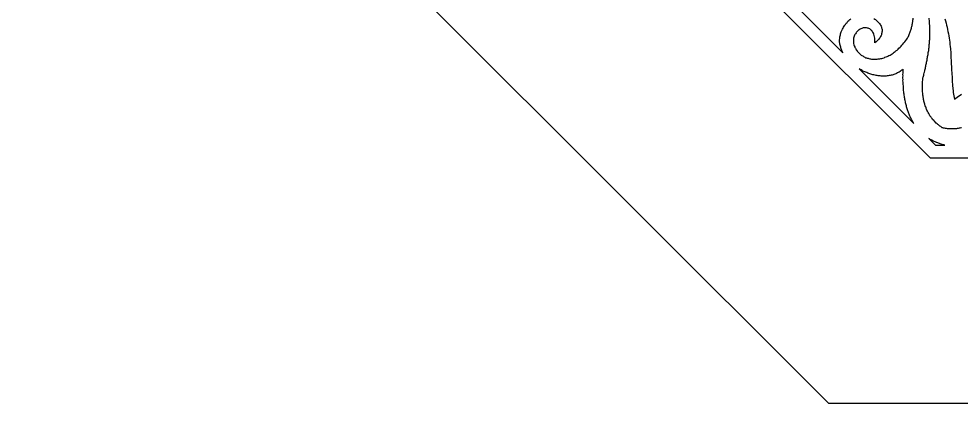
# Model space of a CAD drawing. Extents: x -535 to 535, y -535 to 535.
# Drawn here: x -535 to -170.2, y -535 to -386.1 of the extents above; entities that cross this region are included whole.
import ezdxf

# ---------------------------------------------------------------- set-up
doc = ezdxf.new("R2010")
doc.units = 0
doc.layers.add('LAYER_1', color=18, linetype='CONTINUOUS')
doc.layers.add('LAYER_2', color=150, linetype='CONTINUOUS')

msp = doc.modelspace()

# ---------------------------------------------------------------- linework, layer by layer
at = {"layer": 'LAYER_1'}
for points in [[(221.6, -535), (535, -221.6), (535, 221.6), (221.6, 535), (-221.6, 535), (-535, 221.6), (-535, -221.6), (-221.6, -535)], [(-188.7, -426.33), (-188.84, -426.05), (-189.04, -425.77), (-189.21, -425.45), (-189.41, -425.09), (-189.54, -424.74), (-189.7, -424.42), (-189.87, -424.1), (-190, -423.75), (-190.13, -423.39), (-190.29, -423.07), (-190.46, -422.76), (-190.59, -422.4), (-190.72, -422.04), (-190.85, -421.69), (-190.94, -421.3), (-191.1, -420.91), (-191.19, -420.51), (-191.32, -420.16), (-191.38, -419.8), (-191.5, -419.37), (-191.59, -418.98), (-191.69, -418.58), (-191.78, -418.19), (-191.83, -417.76), (-191.96, -417.33), (-192.01, -416.9), (-192.07, -416.54), (-192.19, -416.11), (-192.24, -415.68), (-192.3, -415.25), (-192.35, -414.82), (-192.4, -414.31), (-192.45, -413.88), (-192.51, -413.45), (-192.56, -412.95), (-192.54, -412.51), (-192.55, -412.04), (-192.6, -411.54), (-192.66, -411.11), (-192.67, -410.64), (-192.72, -410.13), (-192.7, -409.63), (-192.75, -409.12), (-192.73, -408.62), (-192.67, -408.14), (-192.72, -407.64), (-192.7, -407.13), (-192.67, -406.55), (-192.69, -406.09), (-192.66, -405.58), (-192.96, -405.81), (-193.22, -406), (-193.56, -406.27), (-193.86, -406.5), (-194.19, -406.69), (-194.53, -406.89), (-194.82, -407.05), (-195.19, -407.21), (-195.53, -407.4), (-195.86, -407.53), (-196.23, -407.69), (-196.52, -407.77), (-196.88, -407.86), (-197.25, -407.95), (-197.69, -408.04), (-198.02, -408.09), (-198.42, -408.15), (-198.82, -408.2), (-199.21, -408.25), (-199.58, -408.27), (-200.01, -408.29), (-200.37, -408.23), (-200.73, -408.25), (-201.13, -408.23), (-201.53, -408.21), (-201.92, -408.19), (-202.32, -408.1), (-202.75, -408.05), (-203.11, -407.99), (-203.54, -407.94), (-203.97, -407.81), (-204.36, -407.72), (-204.75, -407.63), (-205.15, -407.54), (-205.5, -407.41), (-205.93, -407.29), (-206.28, -407.09), (-206.67, -406.92), (-207.06, -406.76), (-207.45, -406.6), (-207.84, -406.43), (-208.2, -406.3), (-208.55, -406.1), (-208.9, -405.9), (-209.33, -405.7), (-209.68, -405.5), (-188.54, -426.65)], [(-180.18, -435), (-176.57, -435), (-176.91, -434.89), (-177.25, -434.84), (-177.6, -434.73), (-177.94, -434.63), (-178.28, -434.52), (-178.62, -434.41), (-178.92, -434.31), (-179.21, -434.15), (-179.55, -434.04), (-179.75, -433.95), (-179.95, -433.88), (-180.26, -433.71), (-180.59, -433.61), (-180.87, -433.48), (-181.19, -433.32), (-181.5, -433.15), (-181.82, -432.98), (-182.14, -432.82), (-182.42, -432.61), (-182.74, -432.44)]]:
    msp.add_lwpolyline(points, close=True, dxfattribs=at)
for points in [[(-236.41, -378.77), (-226.19, -388.99), (-215.97, -399.22), (-216.05, -399.06), (-216.25, -398.71), (-216.38, -398.35), (-216.51, -398), (-216.64, -397.71), (-216.77, -397.36), (-216.82, -397), (-216.95, -396.64), (-217.05, -396.32), (-217.14, -395.93), (-217.19, -395.57), (-217.25, -395.21), (-217.23, -394.85), (-217.29, -394.49), (-217.24, -394.16), (-217.19, -393.76), (-217.17, -393.4), (-217.12, -393), (-217.03, -392.64), (-216.94, -392.27), (-216.88, -391.87), (-216.76, -391.54), (-216.67, -391.17), (-216.51, -390.81), (-216.31, -390.4), (-216.15, -390.03), (-215.92, -389.66), (-215.72, -389.25), (-215.45, -388.92), (-215.22, -388.54), (-214.95, -388.21), (-214.68, -387.8), (-214.34, -387.46), (-214, -387.04), (-213.62, -386.67), (-213.24, -386.29), (-212.94, -386.06)], [(-203.94, -385.98), (-203.59, -386.18), (-203.31, -386.39), (-201.75, -387.95), (-201.58, -388.26), (-201.38, -388.54), (-201.21, -388.86), (-201.08, -389.22), (-200.99, -389.54), (-200.89, -389.86), (-200.8, -390.18), (-200.78, -390.51), (-200.83, -390.83), (-200.84, -391.2), (-200.89, -391.52), (-200.98, -391.89), (-201.07, -392.25), (-201.19, -392.58), (-201.39, -392.92), (-201.59, -393.25), (-201.82, -393.62), (-202.09, -393.96), (-202.43, -394.3), (-202.77, -394.64), (-203.15, -395.02), (-203.59, -395.33), (-203.56, -394.68), (-203.65, -394.07), (-203.66, -393.52), (-203.74, -392.99), (-203.86, -392.49), (-204.02, -392.02), (-204.19, -391.63), (-204.39, -391.28), (-204.59, -390.93), (-204.83, -390.61), (-205.04, -390.41), (-205.32, -390.2), (-205.6, -390), (-205.88, -389.86), (-206.16, -389.73), (-206.49, -389.64), (-206.81, -389.54), (-207.13, -389.52), (-207.42, -389.54), (-207.78, -389.55), (-208.11, -389.6), (-208.44, -389.73), (-208.7, -389.85), (-209.03, -389.97), (-209.29, -390.09), (-209.62, -390.28), (-209.88, -390.48), (-210.15, -390.74), (-210.45, -390.97), (-210.68, -391.27), (-210.9, -391.5), (-211.1, -391.83), (-211.3, -392.16), (-211.45, -392.46), (-211.58, -392.79), (-211.74, -393.16), (-211.83, -393.53), (-211.88, -393.93), (-211.9, -394.36), (-211.92, -394.79), (-211.86, -395.23), (-211.81, -395.66), (-211.72, -396.12), (-211.56, -396.59), (-211.4, -396.9), (-211.34, -397.19), (-211.13, -397.47), (-210.96, -397.72), (-210.8, -398.03), (-210.63, -398.28), (-210.42, -398.56), (-210.22, -398.84), (-209.11, -399.95), (-208.87, -400.12), (-208.59, -400.32), (-208.3, -400.45), (-208.02, -400.66), (-207.78, -400.83), (-207.46, -400.99), (-207.18, -401.13), (-206.89, -401.19), (-206.57, -401.28), (-206.25, -401.37), (-205.93, -401.47), (-205.6, -401.56), (-205.25, -401.62), (-204.89, -401.67), (-204.53, -401.73), (-204.17, -401.72), (-203.81, -401.77), (-203.44, -401.76), (-203.12, -401.7), (-202.72, -401.65), (-202.35, -401.63), (-201.99, -401.62), (-201.63, -401.53), (-201.26, -401.44), (-200.86, -401.39), (-200.46, -401.26), (-200.06, -401.14), (-199.69, -400.97), (-199.28, -400.85), (-198.88, -400.65), (-198.55, -400.53), (-198.14, -400.33), (-197.73, -400.13), (-197.32, -399.86), (-196.95, -399.62), (-196.54, -399.35), (-196.17, -399.05), (-195.79, -398.74), (-195.42, -398.51), (-195.01, -398.16), (-194.63, -397.79), (-194.26, -397.48), (-193.84, -397.06), (-193.46, -396.69), (-193.16, -396.31), (-192.77, -395.86), (-192.39, -395.41), (-192.01, -394.96), (-191.63, -394.51), (-191.28, -394.02), (-190.94, -393.54), (-190.78, -393.17), (-190.62, -392.87), (-190.46, -392.51), (-190.3, -392.14), (-190.17, -391.81), (-190.01, -391.44), (-189.89, -391.11), (-189.77, -390.78), (-189.68, -390.41), (-189.55, -390.08), (-189.47, -389.71), (-189.38, -389.35), (-189.25, -389.02), (-189.17, -388.65), (-189.12, -388.33), (-189.06, -387.93), (-188.97, -387.56), (-188.89, -387.27), (-188.87, -386.91), (-188.86, -386.54), (-188.8, -386.22), (-188.79, -385.85)], [(-170.03, -428.26), (-170.33, -428.32), (-170.67, -428.42), (-171.01, -428.48), (-171.35, -428.53), (-171.7, -428.58), (-172.04, -428.64), (-172.38, -428.69), (-173.07, -428.69), (-173.41, -428.74), (-174.44, -428.74), (-174.78, -428.69), (-175.17, -428.69), (-175.51, -428.64), (-175.86, -428.58), (-176.25, -428.53), (-176.59, -428.48), (-176.98, -428.42), (-177.28, -428.37), (-177.42, -428.33), (-177.55, -428.26), (-177.8, -428.09), (-178.11, -427.85), (-178.39, -427.64), (-178.7, -427.4), (-178.98, -427.2), (-179.26, -426.99), (-179.54, -426.72), (-179.82, -426.51), (-180.55, -425.79), (-180.75, -425.51), (-181.24, -425.02), (-181.44, -424.74), (-181.65, -424.46), (-181.85, -424.18), (-182.06, -423.9), (-182.26, -423.62), (-182.43, -423.3), (-182.6, -423.06), (-182.76, -422.74), (-182.93, -422.42), (-183.1, -422.1), (-183.26, -421.79), (-183.43, -421.47), (-183.56, -421.11), (-183.69, -420.83), (-183.78, -420.51), (-183.91, -420.15), (-184.08, -419.83), (-184.21, -419.48), (-184.3, -419.16), (-184.39, -418.76), (-184.52, -418.41), (-184.61, -418.02), (-184.63, -417.69), (-184.73, -417.3), (-184.78, -416.87), (-184.84, -416.51), (-184.89, -416.08), (-184.98, -415.68), (-185, -415.29), (-185.05, -414.85), (-185.1, -414.42), (-185.12, -414.03), (-185.14, -413.63), (-185.16, -413.16), (-185.14, -412.73), (-185.15, -412.26), (-185.13, -411.82), (-185.15, -411.35), (-185.13, -410.85), (-185.11, -410.41), (-185.08, -409.9), (-185.03, -409.43), (-185.01, -409), (-184.92, -408.63), (-184.79, -408.23), (-184.7, -407.86), (-184.58, -407.46), (-184.52, -407.06), (-184.44, -406.7), (-184.31, -406.29), (-184.22, -405.93), (-184.13, -405.56), (-184.04, -405.2), (-183.99, -404.8), (-183.9, -404.43), (-183.81, -404.07), (-183.73, -403.7), (-183.6, -403.3), (-183.55, -402.9), (-183.46, -402.53), (-183.4, -402.13), (-183.31, -401.77), (-183.3, -401.4), (-183.21, -401.04), (-183.16, -400.64), (-183.1, -400.24), (-183.01, -399.87), (-182.96, -399.47), (-182.91, -399.07), (-182.82, -398.71), (-182.76, -398.31), (-182.71, -397.91), (-182.69, -397.55), (-182.64, -397.15), (-182.62, -396.78), (-182.57, -396.38), (-182.52, -395.98), (-182.46, -395.58), (-182.45, -395.22), (-182.39, -394.82), (-182.41, -394.43), (-182.36, -394.03), (-182.31, -393.7), (-182.29, -393.26), (-182.31, -392.94), (-182.29, -392.5), (-182.27, -392.14), (-182.29, -391.75), (-182.27, -391.31), (-182.26, -390.95), (-182.27, -390.55), (-182.29, -390.16), (-182.31, -389.76), (-182.26, -389.36), (-182.28, -388.96), (-182.3, -388.57), (-182.39, -388.24), (-182.41, -387.85), (-182.43, -387.45), (-182.44, -387.05), (-182.46, -386.66), (-182.55, -386.26), (-182.57, -385.87)], [(-176.52, -386.04), (-176.28, -386.87), (-176.05, -387.7), (-175.84, -388.53), (-175.64, -389.36), (-175.46, -390.19), (-175.29, -391.02), (-175.14, -391.85), (-175, -392.68), (-174.87, -393.51), (-174.75, -394.34), (-174.64, -395.17), (-174.55, -396), (-174.46, -396.82), (-174.38, -397.65), (-174.24, -399.29), (-174.13, -400.91), (-174.04, -402.52), (-173.88, -405.69), (-173.81, -407.24), (-173.73, -408.76), (-173.64, -410.26), (-173.54, -411.73), (-173.41, -413.16), (-173.33, -413.86), (-173.25, -414.56), (-173.16, -415.24), (-173.06, -415.92), (-172.95, -416.58), (-172.82, -417.23), (-172.28, -416.86), (-171.73, -416.47), (-171.18, -416.06), (-170.63, -415.64), (-170.08, -415.21)]]:
    msp.add_lwpolyline(points, dxfattribs=at)
at = {"layer": 'LAYER_2'}
msp.add_lwpolyline([(182.25, -440), (440, -182.25), (440, 182.25), (182.25, 440), (-182.25, 440), (-440, 182.25), (-440, -182.25), (-182.25, -440)], close=True, dxfattribs=at)

doc.saveas('drawing.dxf')
